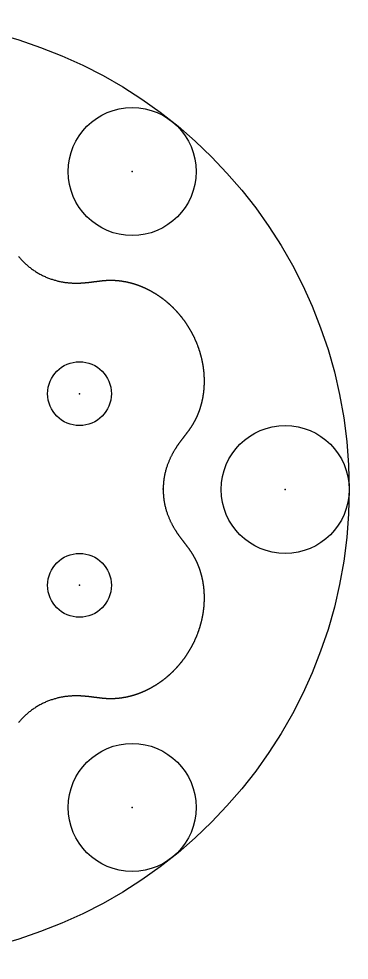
# Model space of a CAD drawing. Header units: metres. Extents: x -75 to 75, y -75 to 75.
# Drawn here: x 22.3 to 75, y -75 to 75 of the extents above; entities that cross this region are included whole.
import ezdxf

# ---------------------------------------------------------------- set-up
doc = ezdxf.new("R2010")
doc.units = ezdxf.units.M

msp = doc.modelspace()

# ---------------------------------------------------------------- linework, layer by layer
at = {"color": 1}
msp.add_lwpolyline([(22.26, 37.17), (22.34, 37.08), (22.42, 36.98), (22.5, 36.89), (22.59, 36.79), (22.67, 36.7), (22.76, 36.6), (22.85, 36.5), (22.95, 36.41), (23.04, 36.31), (23.14, 36.21), (23.24, 36.12), (23.34, 36.02), (23.45, 35.92), (23.55, 35.83), (23.66, 35.73), (23.77, 35.64), (23.89, 35.54), (24, 35.45), (24.12, 35.35), (24.24, 35.26), (24.36, 35.17), (24.49, 35.08), (24.61, 34.99), (24.74, 34.9), (24.87, 34.82), (25, 34.73), (25.13, 34.65), (25.26, 34.57), (25.4, 34.49), (25.53, 34.41), (25.67, 34.33), (25.81, 34.26), (25.95, 34.19), (26.08, 34.12), (26.22, 34.05), (26.36, 33.98), (26.5, 33.92), (26.64, 33.86), (26.78, 33.8), (26.92, 33.74), (27.06, 33.69), (27.2, 33.63), (27.34, 33.58), (27.48, 33.54), (27.62, 33.49), (27.75, 33.45), (27.89, 33.4), (28.02, 33.36), (28.16, 33.33), (28.29, 33.29), (28.42, 33.26), (28.55, 33.22), (28.68, 33.19), (28.81, 33.17), (28.93, 33.14), (29.06, 33.11), (29.18, 33.09), (29.3, 33.07), (29.42, 33.05), (29.54, 33.03), (29.65, 33.01), (29.77, 33), (29.88, 32.98), (29.99, 32.97), (30.1, 32.96), (30.21, 32.95), (30.31, 32.94), (30.42, 32.93), (30.52, 32.92), (30.62, 32.91), (30.72, 32.91), (30.81, 32.9), (30.91, 32.9), (31, 32.9), (31.09, 32.89), (31.18, 32.89), (31.27, 32.89), (31.36, 32.89), (31.44, 32.89), (31.53, 32.89), (31.61, 32.89), (31.69, 32.89), (31.77, 32.89), (31.84, 32.89), (31.92, 32.89), (31.99, 32.9), (32.07, 32.9), (32.14, 32.9), (32.21, 32.9), (32.28, 32.91), (32.35, 32.91), (32.41, 32.92), (32.48, 32.92), (32.54, 32.92), (32.6, 32.93), (32.67, 32.93), (32.73, 32.94), (32.79, 32.94), (32.85, 32.95), (32.9, 32.95), (32.96, 32.96), (33.02, 32.96), (33.07, 32.97), (33.12, 32.97), (33.18, 32.98), (33.23, 32.98), (33.28, 32.99), (33.33, 32.99), (33.38, 33), (33.43, 33), (33.48, 33.01), (33.52, 33.02), (33.57, 33.02), (33.62, 33.03), (33.66, 33.03), (33.71, 33.04), (33.75, 33.04), (33.79, 33.05), (33.84, 33.05), (33.88, 33.06), (33.92, 33.06), (33.96, 33.07), (34, 33.07), (34.04, 33.08), (34.08, 33.08), (34.12, 33.09), (34.16, 33.09), (34.2, 33.1), (34.24, 33.1), (34.27, 33.11), (34.31, 33.11), (34.35, 33.12), (34.38, 33.12), (34.42, 33.13), (34.45, 33.13), (34.49, 33.14), (34.52, 33.14), (34.56, 33.15), (34.59, 33.15), (34.63, 33.16), (34.66, 33.16), (34.69, 33.16), (34.73, 33.17), (34.76, 33.17), (34.79, 33.18), (34.83, 33.18), (34.86, 33.19), (34.89, 33.19), (34.92, 33.19), (34.95, 33.2), (34.99, 33.2), (35.02, 33.21), (35.05, 33.21), (35.08, 33.21), (35.11, 33.22), (35.14, 33.22), (35.17, 33.22), (35.2, 33.23), (35.23, 33.23), (35.26, 33.23), (35.29, 33.24), (35.32, 33.24), (35.35, 33.25), (35.38, 33.25), (35.41, 33.25), (35.44, 33.25), (35.47, 33.26), (35.5, 33.26), (35.53, 33.26), (35.56, 33.27), (35.59, 33.27), (35.62, 33.27), (35.65, 33.28), (35.68, 33.28), (35.71, 33.28), (35.74, 33.28), (35.76, 33.29), (35.79, 33.29), (35.82, 33.29), (35.85, 33.29), (35.88, 33.3), (35.91, 33.3), (35.94, 33.3), (35.97, 33.3), (36, 33.31), (36.03, 33.31), (36.06, 33.31), (36.09, 33.31), (36.11, 33.31), (36.14, 33.32), (36.17, 33.32), (36.2, 33.32), (36.23, 33.32), (36.26, 33.32), (36.29, 33.33), (36.32, 33.33), (36.35, 33.33), (36.38, 33.33), (36.41, 33.33), (36.44, 33.33), (36.47, 33.33), (36.5, 33.34), (36.53, 33.34), (36.56, 33.34), (36.59, 33.34), (36.62, 33.34), (36.65, 33.34), (36.68, 33.34), (36.71, 33.34), (36.74, 33.34), (36.77, 33.34), (36.8, 33.34), (36.83, 33.34), (36.87, 33.34), (36.9, 33.34), (36.93, 33.34), (36.96, 33.34), (36.99, 33.34), (37.02, 33.34), (37.05, 33.34), (37.08, 33.34), (37.12, 33.34), (37.15, 33.34), (37.18, 33.34), (37.21, 33.34), (37.24, 33.34), (37.28, 33.34), (37.31, 33.34), (37.34, 33.34), (37.37, 33.34), (37.41, 33.34), (37.44, 33.34), (37.47, 33.34), (37.5, 33.33), (37.54, 33.33), (37.57, 33.33), (37.6, 33.33), (37.64, 33.33), (37.67, 33.33), (37.71, 33.32), (37.74, 33.32), (37.77, 33.32), (37.81, 33.32), (37.84, 33.32), (37.88, 33.31), (37.91, 33.31), (37.94, 33.31), (37.98, 33.31), (38.01, 33.3), (38.05, 33.3), (38.08, 33.3), (38.12, 33.29), (38.15, 33.29), (38.19, 33.29), (38.23, 33.28), (38.26, 33.28), (38.3, 33.28), (38.33, 33.27), (38.37, 33.27), (38.41, 33.26), (38.44, 33.26), (38.48, 33.25), (38.51, 33.25), (38.55, 33.25), (38.59, 33.24), (38.63, 33.24), (38.66, 33.23), (38.7, 33.23), (38.74, 33.22), (38.77, 33.21), (38.81, 33.21), (38.85, 33.2), (38.89, 33.2), (38.93, 33.19), (38.96, 33.19), (39, 33.18), (39.04, 33.17), (39.08, 33.17), (39.12, 33.16), (39.16, 33.15), (39.19, 33.15), (39.23, 33.14), (39.27, 33.13), (39.31, 33.12), (39.35, 33.12), (39.39, 33.11), (39.43, 33.1), (39.47, 33.09), (39.51, 33.08), (39.55, 33.08), (39.59, 33.07), (39.63, 33.06), (39.67, 33.05), (39.71, 33.04), (39.75, 33.03), (39.79, 33.02), (39.83, 33.01), (39.87, 33), (39.91, 32.99), (39.95, 32.98), (39.99, 32.97), (40.04, 32.96), (40.08, 32.95), (40.12, 32.94), (40.16, 32.93), (40.2, 32.92), (40.24, 32.91), (40.29, 32.9), (40.33, 32.89), (40.37, 32.87), (40.41, 32.86), (40.45, 32.85), (40.5, 32.84), (40.54, 32.83), (40.58, 32.81), (40.62, 32.8), (40.67, 32.79), (40.71, 32.77), (40.75, 32.76), (40.8, 32.75), (40.84, 32.73), (40.88, 32.72), (40.92, 32.71), (40.97, 32.69), (41.01, 32.68), (41.06, 32.66), (41.1, 32.65), (41.14, 32.63), (41.19, 32.62), (41.23, 32.6), (41.27, 32.59), (41.32, 32.57), (41.36, 32.55), (41.41, 32.54), (41.45, 32.52), (41.49, 32.51), (41.54, 32.49), (41.58, 32.47), (41.63, 32.46), (41.67, 32.44), (41.72, 32.42), (41.76, 32.4), (41.81, 32.38), (41.85, 32.37), (41.9, 32.35), (41.94, 32.33), (41.99, 32.31), (42.03, 32.29), (42.08, 32.27), (42.12, 32.25), (42.17, 32.23), (42.21, 32.21), (42.26, 32.19), (42.3, 32.17), (42.35, 32.15), (42.39, 32.13), (42.44, 32.11), (42.48, 32.09), (42.53, 32.07), (42.58, 32.05), (42.62, 32.03), (42.67, 32), (42.71, 31.98), (42.76, 31.96), (42.8, 31.94), (42.85, 31.91), (42.9, 31.89), (42.94, 31.87), (42.99, 31.84), (43.03, 31.82), (43.08, 31.8), (43.13, 31.77), (43.17, 31.75), (43.22, 31.72), (43.26, 31.7), (43.31, 31.68), (43.36, 31.65), (43.4, 31.62), (43.45, 31.6), (43.49, 31.57), (43.54, 31.55), (43.59, 31.52), (43.63, 31.49), (43.68, 31.47), (43.73, 31.44), (43.77, 31.41), (43.82, 31.39), (43.86, 31.36), (43.91, 31.33), (43.96, 31.3), (44, 31.28), (44.05, 31.25), (44.09, 31.22), (44.14, 31.19), (44.19, 31.16), (44.23, 31.13), (44.28, 31.1), (44.33, 31.07), (44.37, 31.04), (44.42, 31.01), (44.46, 30.98), (44.51, 30.95), (44.56, 30.92), (44.6, 30.89), (44.65, 30.86), (44.69, 30.83), (44.74, 30.8), (44.78, 30.76), (44.83, 30.73), (44.88, 30.7), (44.92, 30.67), (44.97, 30.63), (45.01, 30.6), (45.06, 30.57), (45.1, 30.53), (45.15, 30.5), (45.19, 30.47), (45.24, 30.43), (45.29, 30.4), (45.33, 30.36), (45.38, 30.33), (45.42, 30.29), (45.47, 30.26), (45.51, 30.22), (45.56, 30.19), (45.6, 30.15), (45.65, 30.12), (45.69, 30.08), (45.74, 30.04), (45.78, 30.01), (45.82, 29.97), (45.87, 29.93), (45.91, 29.9), (45.96, 29.86), (46, 29.82), (46.05, 29.78), (46.09, 29.75), (46.13, 29.71), (46.18, 29.67), (46.22, 29.63), (46.27, 29.59), (46.31, 29.55), (46.35, 29.51), (46.4, 29.47), (46.44, 29.43), (46.48, 29.39), (46.53, 29.35), (46.57, 29.31), (46.61, 29.27), (46.66, 29.23), (46.7, 29.19), (46.74, 29.15), (46.79, 29.11), (46.83, 29.07), (46.87, 29.03), (46.91, 28.98), (46.95, 28.94), (47, 28.9), (47.04, 28.86), (47.08, 28.81), (47.12, 28.77), (47.16, 28.73), (47.21, 28.69), (47.25, 28.64), (47.29, 28.6), (47.33, 28.55), (47.37, 28.51), (47.41, 28.47), (47.45, 28.42), (47.49, 28.38), (47.53, 28.33), (47.57, 28.29), (47.61, 28.24), (47.65, 28.2), (47.69, 28.15), (47.73, 28.11), (47.77, 28.06), (47.81, 28.01), (47.85, 27.97), (47.89, 27.92), (47.93, 27.88), (47.97, 27.83), (48.01, 27.78), (48.05, 27.74), (48.09, 27.69), (48.13, 27.64), (48.16, 27.59), (48.2, 27.55), (48.24, 27.5), (48.28, 27.45), (48.32, 27.4), (48.35, 27.35), (48.39, 27.3), (48.43, 27.26), (48.47, 27.21), (48.5, 27.16), (48.54, 27.11), (48.58, 27.06), (48.61, 27.01), (48.65, 26.96), (48.68, 26.91), (48.72, 26.86), (48.76, 26.81), (48.79, 26.76), (48.83, 26.71), (48.86, 26.66), (48.9, 26.61), (48.93, 26.56), (48.97, 26.51), (49, 26.46), (49.04, 26.41), (49.07, 26.35), (49.11, 26.3), (49.14, 26.25), (49.17, 26.2), (49.21, 26.15), (49.24, 26.1), (49.27, 26.04), (49.31, 25.99), (49.34, 25.94), (49.37, 25.89), (49.4, 25.83), (49.44, 25.78), (49.47, 25.73), (49.5, 25.68), (49.53, 25.62), (49.56, 25.57), (49.59, 25.52), (49.62, 25.46), (49.66, 25.41), (49.69, 25.35), (49.72, 25.3), (49.75, 25.25), (49.78, 25.19), (49.81, 25.14), (49.84, 25.08), (49.87, 25.03), (49.9, 24.98), (49.92, 24.92), (49.95, 24.87), (49.98, 24.81), (50.01, 24.76), (50.04, 24.7), (50.07, 24.65), (50.09, 24.59), (50.12, 24.54), (50.15, 24.48), (50.18, 24.43), (50.2, 24.37), (50.23, 24.32), (50.26, 24.26), (50.28, 24.2), (50.31, 24.15), (50.34, 24.09), (50.36, 24.04), (50.39, 23.98), (50.41, 23.92), (50.44, 23.87), (50.46, 23.81), (50.49, 23.76), (50.51, 23.7), (50.54, 23.64), (50.56, 23.59), (50.58, 23.53), (50.61, 23.47), (50.63, 23.42), (50.65, 23.36), (50.68, 23.3), (50.7, 23.25), (50.72, 23.19), (50.74, 23.13), (50.77, 23.08), (50.79, 23.02), (50.81, 22.96), (50.83, 22.91), (50.85, 22.85), (50.87, 22.79), (50.89, 22.73), (50.92, 22.68), (50.94, 22.62), (50.96, 22.56), (50.98, 22.5), (51, 22.45), (51.01, 22.39), (51.03, 22.33), (51.05, 22.28), (51.07, 22.22), (51.09, 22.16), (51.11, 22.1), (51.13, 22.05), (51.14, 21.99), (51.16, 21.93), (51.18, 21.87), (51.2, 21.81), (51.21, 21.76), (51.23, 21.7), (51.25, 21.64), (51.26, 21.58), (51.28, 21.53), (51.3, 21.47), (51.31, 21.41), (51.33, 21.35), (51.34, 21.3), (51.36, 21.24), (51.37, 21.18), (51.39, 21.12), (51.4, 21.07), (51.41, 21.01), (51.43, 20.95), (51.44, 20.89), (51.46, 20.84), (51.47, 20.78), (51.48, 20.72), (51.49, 20.66), (51.51, 20.61), (51.52, 20.55), (51.53, 20.49), (51.54, 20.43), (51.56, 20.38), (51.57, 20.32), (51.58, 20.26), (51.59, 20.2), (51.6, 20.15), (51.61, 20.09), (51.62, 20.03), (51.63, 19.98), (51.64, 19.92), (51.65, 19.86), (51.66, 19.8), (51.67, 19.75), (51.68, 19.69), (51.69, 19.63), (51.7, 19.58), (51.7, 19.52), (51.71, 19.46), (51.72, 19.41), (51.73, 19.35), (51.74, 19.29), (51.74, 19.24), (51.75, 19.18), (51.76, 19.12), (51.76, 19.07), (51.77, 19.01), (51.78, 18.96), (51.78, 18.9), (51.79, 18.84), (51.79, 18.79), (51.8, 18.73), (51.8, 18.68), (51.81, 18.62), (51.81, 18.56), (51.82, 18.51), (51.82, 18.45), (51.83, 18.4), (51.83, 18.34), (51.83, 18.29), (51.84, 18.23), (51.84, 18.18), (51.84, 18.12), (51.85, 18.07), (51.85, 18.01), (51.85, 17.96), (51.86, 17.9), (51.86, 17.85), (51.86, 17.79), (51.86, 17.74), (51.86, 17.69), (51.86, 17.63), (51.87, 17.58), (51.87, 17.52), (51.87, 17.47), (51.87, 17.42), (51.87, 17.36), (51.87, 17.31), (51.87, 17.26), (51.87, 17.2), (51.87, 17.15), (51.87, 17.1), (51.87, 17.04), (51.87, 16.99), (51.87, 16.94), (51.86, 16.89), (51.86, 16.83), (51.86, 16.78), (51.86, 16.73), (51.86, 16.68), (51.86, 16.63), (51.85, 16.57), (51.85, 16.52), (51.85, 16.47), (51.85, 16.42), (51.84, 16.37), (51.84, 16.32), (51.84, 16.27), (51.83, 16.21), (51.83, 16.16), (51.83, 16.11), (51.82, 16.06), (51.82, 16.01), (51.81, 15.96), (51.81, 15.91), (51.8, 15.86), (51.8, 15.81), (51.79, 15.76), (51.79, 15.71), (51.78, 15.66), (51.78, 15.62), (51.77, 15.57), (51.77, 15.52), (51.76, 15.47), (51.76, 15.42), (51.75, 15.37), (51.74, 15.32), (51.74, 15.28), (51.73, 15.23), (51.72, 15.18), (51.72, 15.13), (51.71, 15.08), (51.7, 15.04), (51.69, 14.99), (51.69, 14.94), (51.68, 14.9), (51.67, 14.85), (51.66, 14.8), (51.66, 14.76), (51.65, 14.71), (51.64, 14.66), (51.63, 14.62), (51.62, 14.57), (51.61, 14.53), (51.6, 14.48), (51.6, 14.44), (51.59, 14.39), (51.58, 14.35), (51.57, 14.3), (51.56, 14.26), (51.55, 14.21), (51.54, 14.17), (51.53, 14.12), (51.52, 14.08), (51.51, 14.04), (51.5, 13.99), (51.49, 13.95), (51.48, 13.91), (51.47, 13.86), (51.46, 13.82), (51.45, 13.78), (51.44, 13.73), (51.43, 13.69), (51.42, 13.65), (51.4, 13.61), (51.39, 13.57), (51.38, 13.52), (51.37, 13.48), (51.36, 13.44), (51.35, 13.4), (51.34, 13.36), (51.32, 13.32), (51.31, 13.28), (51.3, 13.24), (51.29, 13.2), (51.28, 13.16), (51.26, 13.12), (51.25, 13.08), (51.24, 13.04), (51.23, 13), (51.22, 12.96), (51.2, 12.92), (51.19, 12.88), (51.18, 12.84), (51.16, 12.81), (51.15, 12.77), (51.14, 12.73), (51.13, 12.69), (51.11, 12.65), (51.1, 12.62), (51.09, 12.58), (51.07, 12.54), (51.06, 12.5), (51.05, 12.47), (51.03, 12.43), (51.02, 12.39), (51.01, 12.36), (50.99, 12.32), (50.98, 12.29), (50.96, 12.25), (50.95, 12.22), (50.94, 12.18), (50.92, 12.14), (50.91, 12.11), (50.89, 12.07), (50.88, 12.04), (50.87, 12.01), (50.85, 11.97), (50.84, 11.94), (50.82, 11.9), (50.81, 11.87), (50.79, 11.84), (50.78, 11.8), (50.77, 11.77), (50.75, 11.74), (50.74, 11.7), (50.72, 11.67), (50.71, 11.64), (50.69, 11.6), (50.68, 11.57), (50.66, 11.54), (50.65, 11.51), (50.63, 11.48), (50.62, 11.44), (50.6, 11.41), (50.59, 11.38), (50.57, 11.35), (50.56, 11.32), (50.54, 11.29), (50.53, 11.26), (50.51, 11.23), (50.5, 11.2), (50.48, 11.17), (50.47, 11.14), (50.45, 11.11), (50.44, 11.08), (50.42, 11.05), (50.41, 11.02), (50.39, 10.99), (50.37, 10.96), (50.36, 10.93), (50.34, 10.9), (50.33, 10.87), (50.31, 10.84), (50.3, 10.82), (50.28, 10.79), (50.27, 10.76), (50.25, 10.73), (50.24, 10.7), (50.22, 10.68), (50.2, 10.65), (50.19, 10.62), (50.17, 10.59), (50.16, 10.57), (50.14, 10.54), (50.13, 10.51), (50.11, 10.48), (50.09, 10.46), (50.08, 10.43), (50.06, 10.4), (50.05, 10.38), (50.03, 10.35), (50.02, 10.33), (50, 10.3), (49.98, 10.27), (49.97, 10.25), (49.95, 10.22), (49.94, 10.2), (49.92, 10.17), (49.9, 10.14), (49.89, 10.12), (49.87, 10.09), (49.86, 10.07), (49.84, 10.04), (49.82, 10.02), (49.81, 9.99), (49.79, 9.97), (49.78, 9.94), (49.76, 9.92), (49.74, 9.89), (49.73, 9.87), (49.71, 9.85), (49.69, 9.82), (49.68, 9.8), (49.66, 9.77), (49.64, 9.75), (49.63, 9.72), (49.61, 9.7), (49.6, 9.68), (49.58, 9.65), (49.56, 9.63), (49.55, 9.6), (49.53, 9.58), (49.51, 9.56), (49.49, 9.53), (49.48, 9.51), (49.46, 9.48), (49.44, 9.46), (49.43, 9.44), (49.41, 9.41), (49.39, 9.39), (49.38, 9.36), (49.36, 9.34), (49.34, 9.32), (49.32, 9.29), (49.31, 9.27), (49.29, 9.24), (49.27, 9.22), (49.25, 9.2), (49.24, 9.17), (49.22, 9.15), (49.2, 9.12), (49.18, 9.1), (49.16, 9.07), (49.14, 9.05), (49.13, 9.02), (49.11, 9), (49.09, 8.97), (49.07, 8.95), (49.05, 8.93), (49.03, 8.9), (49.01, 8.87), (48.99, 8.85), (48.98, 8.82), (48.96, 8.8), (48.94, 8.77), (48.92, 8.75), (48.9, 8.72), (48.88, 8.69), (48.86, 8.67), (48.84, 8.64), (48.82, 8.61), (48.79, 8.59), (48.77, 8.56), (48.75, 8.53), (48.73, 8.5), (48.71, 8.48), (48.69, 8.45), (48.67, 8.42), (48.64, 8.39), (48.62, 8.36), (48.6, 8.33), (48.58, 8.3), (48.55, 8.27), (48.53, 8.24), (48.51, 8.21), (48.48, 8.18), (48.46, 8.15), (48.43, 8.12), (48.41, 8.08), (48.38, 8.05), (48.36, 8.02), (48.33, 7.98), (48.31, 7.95), (48.28, 7.92), (48.25, 7.88), (48.23, 7.84), (48.2, 7.81), (48.17, 7.77), (48.15, 7.73), (48.12, 7.7), (48.09, 7.66), (48.06, 7.62), (48.03, 7.58), (48, 7.54), (47.97, 7.5), (47.94, 7.45), (47.91, 7.41), (47.88, 7.37), (47.85, 7.32), (47.81, 7.28), (47.78, 7.23), (47.75, 7.19), (47.72, 7.14), (47.68, 7.09), (47.65, 7.04), (47.61, 6.99), (47.58, 6.94), (47.54, 6.88), (47.51, 6.83), (47.47, 6.77), (47.43, 6.72), (47.4, 6.66), (47.36, 6.6), (47.32, 6.54), (47.28, 6.48), (47.24, 6.42), (47.2, 6.35), (47.16, 6.29), (47.12, 6.22), (47.08, 6.15), (47.04, 6.08), (47, 6.01), (46.96, 5.94), (46.92, 5.86), (46.87, 5.79), (46.83, 5.71), (46.79, 5.63), (46.74, 5.55), (46.7, 5.47), (46.66, 5.38), (46.61, 5.29), (46.57, 5.2), (46.53, 5.11), (46.48, 5.02), (46.44, 4.92), (46.39, 4.83), (46.35, 4.73), (46.3, 4.63), (46.26, 4.52), (46.22, 4.42), (46.17, 4.31), (46.13, 4.2), (46.09, 4.09), (46.05, 3.97), (46, 3.86), (45.96, 3.74), (45.92, 3.62), (45.88, 3.49), (45.84, 3.37), (45.81, 3.24), (45.77, 3.11), (45.73, 2.98), (45.7, 2.84), (45.67, 2.71), (45.63, 2.57), (45.6, 2.43), (45.57, 2.29), (45.55, 2.15), (45.52, 2), (45.49, 1.86), (45.47, 1.71), (45.45, 1.56), (45.43, 1.41), (45.41, 1.26), (45.4, 1.11), (45.38, 0.95), (45.37, 0.8), (45.36, 0.64), (45.35, 0.49), (45.35, 0.33), (45.34, 0.18), (45.34, 0.02), (45.34, 0.14), (45.34, 0.14), (45.34, -0.02), (45.34, -0.18), (45.35, -0.33), (45.35, -0.49), (45.36, -0.64), (45.37, -0.8), (45.38, -0.95), (45.4, -1.11), (45.41, -1.26), (45.43, -1.41), (45.45, -1.56), (45.47, -1.71), (45.49, -1.86), (45.52, -2), (45.55, -2.15), (45.57, -2.29), (45.6, -2.43), (45.63, -2.57), (45.67, -2.71), (45.7, -2.84), (45.73, -2.98), (45.77, -3.11), (45.81, -3.24), (45.84, -3.37), (45.88, -3.49), (45.92, -3.62), (45.96, -3.74), (46, -3.86), (46.05, -3.97), (46.09, -4.09), (46.13, -4.2), (46.17, -4.31), (46.22, -4.42), (46.26, -4.52), (46.3, -4.63), (46.35, -4.73), (46.39, -4.83), (46.44, -4.92), (46.48, -5.02), (46.53, -5.11), (46.57, -5.2), (46.61, -5.29), (46.66, -5.38), (46.7, -5.47), (46.74, -5.55), (46.79, -5.63), (46.83, -5.71), (46.87, -5.79), (46.92, -5.86), (46.96, -5.94), (47, -6.01), (47.04, -6.08), (47.08, -6.15), (47.12, -6.22), (47.16, -6.29), (47.2, -6.35), (47.24, -6.42), (47.28, -6.48), (47.32, -6.54), (47.36, -6.6), (47.4, -6.66), (47.43, -6.72), (47.47, -6.77), (47.51, -6.83), (47.54, -6.88), (47.58, -6.94), (47.61, -6.99), (47.65, -7.04), (47.68, -7.09), (47.72, -7.14), (47.75, -7.19), (47.78, -7.23), (47.81, -7.28), (47.85, -7.32), (47.88, -7.37), (47.91, -7.41), (47.94, -7.45), (47.97, -7.5), (48, -7.54), (48.03, -7.58), (48.06, -7.62), (48.09, -7.66), (48.12, -7.7), (48.15, -7.73), (48.17, -7.77), (48.2, -7.81), (48.23, -7.84), (48.25, -7.88), (48.28, -7.92), (48.31, -7.95), (48.33, -7.98), (48.36, -8.02), (48.38, -8.05), (48.41, -8.08), (48.43, -8.12), (48.46, -8.15), (48.48, -8.18), (48.51, -8.21), (48.53, -8.24), (48.55, -8.27), (48.58, -8.3), (48.6, -8.33), (48.62, -8.36), (48.64, -8.39), (48.67, -8.42), (48.69, -8.45), (48.71, -8.48), (48.73, -8.5), (48.75, -8.53), (48.77, -8.56), (48.79, -8.59), (48.82, -8.61), (48.84, -8.64), (48.86, -8.67), (48.88, -8.69), (48.9, -8.72), (48.92, -8.75), (48.94, -8.77), (48.96, -8.8), (48.98, -8.82), (48.99, -8.85), (49.01, -8.87), (49.03, -8.9), (49.05, -8.93), (49.07, -8.95), (49.09, -8.97), (49.11, -9), (49.13, -9.02), (49.14, -9.05), (49.16, -9.07), (49.18, -9.1), (49.2, -9.12), (49.22, -9.15), (49.24, -9.17), (49.25, -9.2), (49.27, -9.22), (49.29, -9.24), (49.31, -9.27), (49.32, -9.29), (49.34, -9.32), (49.36, -9.34), (49.38, -9.36), (49.39, -9.39), (49.41, -9.41), (49.43, -9.44), (49.44, -9.46), (49.46, -9.48), (49.48, -9.51), (49.49, -9.53), (49.51, -9.56), (49.53, -9.58), (49.55, -9.6), (49.56, -9.63), (49.58, -9.65), (49.6, -9.68), (49.61, -9.7), (49.63, -9.72), (49.64, -9.75), (49.66, -9.77), (49.68, -9.8), (49.69, -9.82), (49.71, -9.85), (49.73, -9.87), (49.74, -9.89), (49.76, -9.92), (49.78, -9.94), (49.79, -9.97), (49.81, -9.99), (49.82, -10.02), (49.84, -10.04), (49.86, -10.07), (49.87, -10.09), (49.89, -10.12), (49.9, -10.14), (49.92, -10.17), (49.94, -10.2), (49.95, -10.22), (49.97, -10.25), (49.98, -10.27), (50, -10.3), (50.02, -10.33), (50.03, -10.35), (50.05, -10.38), (50.06, -10.4), (50.08, -10.43), (50.09, -10.46), (50.11, -10.48), (50.13, -10.51), (50.14, -10.54), (50.16, -10.57), (50.17, -10.59), (50.19, -10.62), (50.2, -10.65), (50.22, -10.68), (50.24, -10.7), (50.25, -10.73), (50.27, -10.76), (50.28, -10.79), (50.3, -10.82), (50.31, -10.84), (50.33, -10.87), (50.34, -10.9), (50.36, -10.93), (50.37, -10.96), (50.39, -10.99), (50.41, -11.02), (50.42, -11.05), (50.44, -11.08), (50.45, -11.11), (50.47, -11.14), (50.48, -11.17), (50.5, -11.2), (50.51, -11.23), (50.53, -11.26), (50.54, -11.29), (50.56, -11.32), (50.57, -11.35), (50.59, -11.38), (50.6, -11.41), (50.62, -11.44), (50.63, -11.48), (50.65, -11.51), (50.66, -11.54), (50.68, -11.57), (50.69, -11.6), (50.71, -11.64), (50.72, -11.67), (50.74, -11.7), (50.75, -11.74), (50.77, -11.77), (50.78, -11.8), (50.79, -11.84), (50.81, -11.87), (50.82, -11.9), (50.84, -11.94), (50.85, -11.97), (50.87, -12.01), (50.88, -12.04), (50.89, -12.07), (50.91, -12.11), (50.92, -12.14), (50.94, -12.18), (50.95, -12.22), (50.96, -12.25), (50.98, -12.29), (50.99, -12.32), (51.01, -12.36), (51.02, -12.39), (51.03, -12.43), (51.05, -12.47), (51.06, -12.5), (51.07, -12.54), (51.09, -12.58), (51.1, -12.62), (51.11, -12.65), (51.13, -12.69), (51.14, -12.73), (51.15, -12.77), (51.16, -12.81), (51.18, -12.84), (51.19, -12.88), (51.2, -12.92), (51.22, -12.96), (51.23, -13), (51.24, -13.04), (51.25, -13.08), (51.26, -13.12), (51.28, -13.16), (51.29, -13.2), (51.3, -13.24), (51.31, -13.28), (51.32, -13.32), (51.34, -13.36), (51.35, -13.4), (51.36, -13.44), (51.37, -13.48), (51.38, -13.52), (51.39, -13.57), (51.4, -13.61), (51.42, -13.65), (51.43, -13.69), (51.44, -13.73), (51.45, -13.78), (51.46, -13.82), (51.47, -13.86), (51.48, -13.91), (51.49, -13.95), (51.5, -13.99), (51.51, -14.04), (51.52, -14.08), (51.53, -14.12), (51.54, -14.17), (51.55, -14.21), (51.56, -14.26), (51.57, -14.3), (51.58, -14.35), (51.59, -14.39), (51.6, -14.44), (51.6, -14.48), (51.61, -14.53), (51.62, -14.57), (51.63, -14.62), (51.64, -14.66), (51.65, -14.71), (51.66, -14.76), (51.66, -14.8), (51.67, -14.85), (51.68, -14.9), (51.69, -14.94), (51.69, -14.99), (51.7, -15.04), (51.71, -15.08), (51.72, -15.13), (51.72, -15.18), (51.73, -15.23), (51.74, -15.28), (51.74, -15.32), (51.75, -15.37), (51.76, -15.42), (51.76, -15.47), (51.77, -15.52), (51.77, -15.57), (51.78, -15.62), (51.78, -15.66), (51.79, -15.71), (51.79, -15.76), (51.8, -15.81), (51.8, -15.86), (51.81, -15.91), (51.81, -15.96), (51.82, -16.01), (51.82, -16.06), (51.83, -16.11), (51.83, -16.16), (51.83, -16.21), (51.84, -16.27), (51.84, -16.32), (51.84, -16.37), (51.85, -16.42), (51.85, -16.47), (51.85, -16.52), (51.85, -16.57), (51.86, -16.63), (51.86, -16.68), (51.86, -16.73), (51.86, -16.78), (51.86, -16.83), (51.86, -16.89), (51.87, -16.94), (51.87, -16.99), (51.87, -17.04), (51.87, -17.1), (51.87, -17.15), (51.87, -17.2), (51.87, -17.26), (51.87, -17.31), (51.87, -17.36), (51.87, -17.42), (51.87, -17.47), (51.87, -17.52), (51.87, -17.58), (51.86, -17.63), (51.86, -17.69), (51.86, -17.74), (51.86, -17.79), (51.86, -17.85), (51.86, -17.9), (51.85, -17.96), (51.85, -18.01), (51.85, -18.07), (51.84, -18.12), (51.84, -18.18), (51.84, -18.23), (51.83, -18.29), (51.83, -18.34), (51.83, -18.4), (51.82, -18.45), (51.82, -18.51), (51.81, -18.56), (51.81, -18.62), (51.8, -18.68), (51.8, -18.73), (51.79, -18.79), (51.79, -18.84), (51.78, -18.9), (51.78, -18.96), (51.77, -19.01), (51.76, -19.07), (51.76, -19.12), (51.75, -19.18), (51.74, -19.24), (51.74, -19.29), (51.73, -19.35), (51.72, -19.41), (51.71, -19.46), (51.7, -19.52), (51.7, -19.58), (51.69, -19.63), (51.68, -19.69), (51.67, -19.75), (51.66, -19.8), (51.65, -19.86), (51.64, -19.92), (51.63, -19.98), (51.62, -20.03), (51.61, -20.09), (51.6, -20.15), (51.59, -20.2), (51.58, -20.26), (51.57, -20.32), (51.56, -20.38), (51.54, -20.43), (51.53, -20.49), (51.52, -20.55), (51.51, -20.61), (51.49, -20.66), (51.48, -20.72), (51.47, -20.78), (51.46, -20.84), (51.44, -20.89), (51.43, -20.95), (51.41, -21.01), (51.4, -21.07), (51.39, -21.12), (51.37, -21.18), (51.36, -21.24), (51.34, -21.3), (51.33, -21.35), (51.31, -21.41), (51.3, -21.47), (51.28, -21.53), (51.26, -21.58), (51.25, -21.64), (51.23, -21.7), (51.21, -21.76), (51.2, -21.81), (51.18, -21.87), (51.16, -21.93), (51.14, -21.99), (51.13, -22.05), (51.11, -22.1), (51.09, -22.16), (51.07, -22.22), (51.05, -22.28), (51.03, -22.33), (51.01, -22.39), (51, -22.45), (50.98, -22.5), (50.96, -22.56), (50.94, -22.62), (50.92, -22.68), (50.89, -22.73), (50.87, -22.79), (50.85, -22.85), (50.83, -22.91), (50.81, -22.96), (50.79, -23.02), (50.77, -23.08), (50.74, -23.13), (50.72, -23.19), (50.7, -23.25), (50.68, -23.3), (50.65, -23.36), (50.63, -23.42), (50.61, -23.47), (50.58, -23.53), (50.56, -23.59), (50.54, -23.64), (50.51, -23.7), (50.49, -23.76), (50.46, -23.81), (50.44, -23.87), (50.41, -23.92), (50.39, -23.98), (50.36, -24.04), (50.34, -24.09), (50.31, -24.15), (50.28, -24.2), (50.26, -24.26), (50.23, -24.32), (50.2, -24.37), (50.18, -24.43), (50.15, -24.48), (50.12, -24.54), (50.09, -24.59), (50.07, -24.65), (50.04, -24.7), (50.01, -24.76), (49.98, -24.81), (49.95, -24.87), (49.92, -24.92), (49.9, -24.98), (49.87, -25.03), (49.84, -25.08), (49.81, -25.14), (49.78, -25.19), (49.75, -25.25), (49.72, -25.3), (49.69, -25.35), (49.66, -25.41), (49.62, -25.46), (49.59, -25.52), (49.56, -25.57), (49.53, -25.62), (49.5, -25.68), (49.47, -25.73), (49.44, -25.78), (49.4, -25.83), (49.37, -25.89), (49.34, -25.94), (49.31, -25.99), (49.27, -26.04), (49.24, -26.1), (49.21, -26.15), (49.17, -26.2), (49.14, -26.25), (49.11, -26.3), (49.07, -26.35), (49.04, -26.41), (49, -26.46), (48.97, -26.51), (48.93, -26.56), (48.9, -26.61), (48.86, -26.66), (48.83, -26.71), (48.79, -26.76), (48.76, -26.81), (48.72, -26.86), (48.68, -26.91), (48.65, -26.96), (48.61, -27.01), (48.58, -27.06), (48.54, -27.11), (48.5, -27.16), (48.47, -27.21), (48.43, -27.26), (48.39, -27.3), (48.35, -27.35), (48.32, -27.4), (48.28, -27.45), (48.24, -27.5), (48.2, -27.55), (48.16, -27.59), (48.13, -27.64), (48.09, -27.69), (48.05, -27.74), (48.01, -27.78), (47.97, -27.83), (47.93, -27.88), (47.89, -27.92), (47.85, -27.97), (47.81, -28.01), (47.77, -28.06), (47.73, -28.11), (47.69, -28.15), (47.65, -28.2), (47.61, -28.24), (47.57, -28.29), (47.53, -28.33), (47.49, -28.38), (47.45, -28.42), (47.41, -28.47), (47.37, -28.51), (47.33, -28.55), (47.29, -28.6), (47.25, -28.64), (47.21, -28.69), (47.16, -28.73), (47.12, -28.77), (47.08, -28.81), (47.04, -28.86), (47, -28.9), (46.95, -28.94), (46.91, -28.98), (46.87, -29.03), (46.83, -29.07), (46.79, -29.11), (46.74, -29.15), (46.7, -29.19), (46.66, -29.23), (46.61, -29.27), (46.57, -29.31), (46.53, -29.35), (46.48, -29.39), (46.44, -29.43), (46.4, -29.47), (46.35, -29.51), (46.31, -29.55), (46.27, -29.59), (46.22, -29.63), (46.18, -29.67), (46.13, -29.71), (46.09, -29.75), (46.05, -29.78), (46, -29.82), (45.96, -29.86), (45.91, -29.9), (45.87, -29.93), (45.82, -29.97), (45.78, -30.01), (45.74, -30.04), (45.69, -30.08), (45.65, -30.12), (45.6, -30.15), (45.56, -30.19), (45.51, -30.22), (45.47, -30.26), (45.42, -30.29), (45.38, -30.33), (45.33, -30.36), (45.29, -30.4), (45.24, -30.43), (45.19, -30.47), (45.15, -30.5), (45.1, -30.53), (45.06, -30.57), (45.01, -30.6), (44.97, -30.63), (44.92, -30.67), (44.88, -30.7), (44.83, -30.73), (44.78, -30.76), (44.74, -30.8), (44.69, -30.83), (44.65, -30.86), (44.6, -30.89), (44.56, -30.92), (44.51, -30.95), (44.46, -30.98), (44.42, -31.01), (44.37, -31.04), (44.33, -31.07), (44.28, -31.1), (44.23, -31.13), (44.19, -31.16), (44.14, -31.19), (44.09, -31.22), (44.05, -31.25), (44, -31.28), (43.96, -31.3), (43.91, -31.33), (43.86, -31.36), (43.82, -31.39), (43.77, -31.41), (43.73, -31.44), (43.68, -31.47), (43.63, -31.49), (43.59, -31.52), (43.54, -31.55), (43.49, -31.57), (43.45, -31.6), (43.4, -31.62), (43.36, -31.65), (43.31, -31.68), (43.26, -31.7), (43.22, -31.72), (43.17, -31.75), (43.13, -31.77), (43.08, -31.8), (43.03, -31.82), (42.99, -31.84), (42.94, -31.87), (42.9, -31.89), (42.85, -31.91), (42.8, -31.94), (42.76, -31.96), (42.71, -31.98), (42.67, -32), (42.62, -32.03), (42.58, -32.05), (42.53, -32.07), (42.48, -32.09), (42.44, -32.11), (42.39, -32.13), (42.35, -32.15), (42.3, -32.17), (42.26, -32.19), (42.21, -32.21), (42.17, -32.23), (42.12, -32.25), (42.08, -32.27), (42.03, -32.29), (41.99, -32.31), (41.94, -32.33), (41.9, -32.35), (41.85, -32.37), (41.81, -32.38), (41.76, -32.4), (41.72, -32.42), (41.67, -32.44), (41.63, -32.46), (41.58, -32.47), (41.54, -32.49), (41.49, -32.51), (41.45, -32.52), (41.41, -32.54), (41.36, -32.55), (41.32, -32.57), (41.27, -32.59), (41.23, -32.6), (41.19, -32.62), (41.14, -32.63), (41.1, -32.65), (41.06, -32.66), (41.01, -32.68), (40.97, -32.69), (40.92, -32.71), (40.88, -32.72), (40.84, -32.73), (40.8, -32.75), (40.75, -32.76), (40.71, -32.77), (40.67, -32.79), (40.62, -32.8), (40.58, -32.81), (40.54, -32.83), (40.5, -32.84), (40.45, -32.85), (40.41, -32.86), (40.37, -32.87), (40.33, -32.89), (40.29, -32.9), (40.24, -32.91), (40.2, -32.92), (40.16, -32.93), (40.12, -32.94), (40.08, -32.95), (40.04, -32.96), (39.99, -32.97), (39.95, -32.98), (39.91, -32.99), (39.87, -33), (39.83, -33.01), (39.79, -33.02), (39.75, -33.03), (39.71, -33.04), (39.67, -33.05), (39.63, -33.06), (39.59, -33.07), (39.55, -33.08), (39.51, -33.08), (39.47, -33.09), (39.43, -33.1), (39.39, -33.11), (39.35, -33.12), (39.31, -33.12), (39.27, -33.13), (39.23, -33.14), (39.19, -33.15), (39.16, -33.15), (39.12, -33.16), (39.08, -33.17), (39.04, -33.17), (39, -33.18), (38.96, -33.19), (38.93, -33.19), (38.89, -33.2), (38.85, -33.2), (38.81, -33.21), (38.77, -33.21), (38.74, -33.22), (38.7, -33.23), (38.66, -33.23), (38.63, -33.24), (38.59, -33.24), (38.55, -33.25), (38.51, -33.25), (38.48, -33.25), (38.44, -33.26), (38.41, -33.26), (38.37, -33.27), (38.33, -33.27), (38.3, -33.28), (38.26, -33.28), (38.23, -33.28), (38.19, -33.29), (38.15, -33.29), (38.12, -33.29), (38.08, -33.3), (38.05, -33.3), (38.01, -33.3), (37.98, -33.31), (37.94, -33.31), (37.91, -33.31), (37.88, -33.31), (37.84, -33.32), (37.81, -33.32), (37.77, -33.32), (37.74, -33.32), (37.71, -33.32), (37.67, -33.33), (37.64, -33.33), (37.6, -33.33), (37.57, -33.33), (37.54, -33.33), (37.5, -33.33), (37.47, -33.34), (37.44, -33.34), (37.41, -33.34), (37.37, -33.34), (37.34, -33.34), (37.31, -33.34), (37.28, -33.34), (37.24, -33.34), (37.21, -33.34), (37.18, -33.34), (37.15, -33.34), (37.12, -33.34), (37.08, -33.34), (37.05, -33.34), (37.02, -33.34), (36.99, -33.34), (36.96, -33.34), (36.93, -33.34), (36.9, -33.34), (36.87, -33.34), (36.83, -33.34), (36.8, -33.34), (36.77, -33.34), (36.74, -33.34), (36.71, -33.34), (36.68, -33.34), (36.65, -33.34), (36.62, -33.34), (36.59, -33.34), (36.56, -33.34), (36.53, -33.34), (36.5, -33.34), (36.47, -33.33), (36.44, -33.33), (36.41, -33.33), (36.38, -33.33), (36.35, -33.33), (36.32, -33.33), (36.29, -33.33), (36.26, -33.32), (36.23, -33.32), (36.2, -33.32), (36.17, -33.32), (36.14, -33.32), (36.11, -33.31), (36.09, -33.31), (36.06, -33.31), (36.03, -33.31), (36, -33.31), (35.97, -33.3), (35.94, -33.3), (35.91, -33.3), (35.88, -33.3), (35.85, -33.29), (35.82, -33.29), (35.79, -33.29), (35.76, -33.29), (35.74, -33.28), (35.71, -33.28), (35.68, -33.28), (35.65, -33.28), (35.62, -33.27), (35.59, -33.27), (35.56, -33.27), (35.53, -33.26), (35.5, -33.26), (35.47, -33.26), (35.44, -33.25), (35.41, -33.25), (35.38, -33.25), (35.35, -33.25), (35.32, -33.24), (35.29, -33.24), (35.26, -33.23), (35.23, -33.23), (35.2, -33.23), (35.17, -33.22), (35.14, -33.22), (35.11, -33.22), (35.08, -33.21), (35.05, -33.21), (35.02, -33.21), (34.99, -33.2), (34.95, -33.2), (34.92, -33.19), (34.89, -33.19), (34.86, -33.19), (34.83, -33.18), (34.79, -33.18), (34.76, -33.17), (34.73, -33.17), (34.69, -33.16), (34.66, -33.16), (34.63, -33.16), (34.59, -33.15), (34.56, -33.15), (34.52, -33.14), (34.49, -33.14), (34.45, -33.13), (34.42, -33.13), (34.38, -33.12), (34.35, -33.12), (34.31, -33.11), (34.27, -33.11), (34.24, -33.1), (34.2, -33.1), (34.16, -33.09), (34.12, -33.09), (34.08, -33.08), (34.04, -33.08), (34, -33.07), (33.96, -33.07), (33.92, -33.06), (33.88, -33.06), (33.84, -33.05), (33.79, -33.05), (33.75, -33.04), (33.71, -33.04), (33.66, -33.03), (33.62, -33.03), (33.57, -33.02), (33.52, -33.02), (33.48, -33.01), (33.43, -33), (33.38, -33), (33.33, -32.99), (33.28, -32.99), (33.23, -32.98), (33.18, -32.98), (33.12, -32.97), (33.07, -32.97), (33.02, -32.96), (32.96, -32.96), (32.9, -32.95), (32.85, -32.95), (32.79, -32.94), (32.73, -32.94), (32.67, -32.93), (32.6, -32.93), (32.54, -32.92), (32.48, -32.92), (32.41, -32.92), (32.35, -32.91), (32.28, -32.91), (32.21, -32.9), (32.14, -32.9), (32.07, -32.9), (31.99, -32.9), (31.92, -32.89), (31.84, -32.89), (31.77, -32.89), (31.69, -32.89), (31.61, -32.89), (31.53, -32.89), (31.44, -32.89), (31.36, -32.89), (31.27, -32.89), (31.18, -32.89), (31.09, -32.89), (31, -32.9), (30.91, -32.9), (30.81, -32.9), (30.72, -32.91), (30.62, -32.91), (30.52, -32.92), (30.42, -32.93), (30.31, -32.94), (30.21, -32.95), (30.1, -32.96), (29.99, -32.97), (29.88, -32.98), (29.77, -33), (29.65, -33.01), (29.54, -33.03), (29.42, -33.05), (29.3, -33.07), (29.18, -33.09), (29.06, -33.11), (28.93, -33.14), (28.81, -33.17), (28.68, -33.19), (28.55, -33.22), (28.42, -33.26), (28.29, -33.29), (28.16, -33.33), (28.02, -33.36), (27.89, -33.4), (27.75, -33.45), (27.62, -33.49), (27.48, -33.54), (27.34, -33.58), (27.2, -33.63), (27.06, -33.69), (26.92, -33.74), (26.78, -33.8), (26.64, -33.86), (26.5, -33.92), (26.36, -33.98), (26.22, -34.05), (26.08, -34.12), (25.95, -34.19), (25.81, -34.26), (25.67, -34.33), (25.53, -34.41), (25.4, -34.49), (25.26, -34.57), (25.13, -34.65), (25, -34.73), (24.87, -34.82), (24.74, -34.9), (24.61, -34.99), (24.49, -35.08), (24.36, -35.17), (24.24, -35.26), (24.12, -35.35), (24, -35.45), (23.89, -35.54), (23.77, -35.64), (23.66, -35.73), (23.55, -35.83), (23.45, -35.92), (23.34, -36.02), (23.24, -36.12), (23.14, -36.21), (23.04, -36.31), (22.95, -36.41), (22.85, -36.5), (22.76, -36.6), (22.67, -36.7), (22.59, -36.79), (22.5, -36.89), (22.42, -36.98), (22.34, -37.08), (22.26, -37.17)], dxfattribs=at)
at = {"color": 7}
msp.add_circle((0, 0), 75, dxfattribs=at)
at = {"color": 4}
for centre in [(40.4, 50.66), (64.8, 0), (40.4, -50.66)]:
    msp.add_circle(centre, 10.2, dxfattribs=at)
at = {"color": 6}
for centre in [(32, 15.27), (32, -15.27)]:
    msp.add_circle(centre, 5.09, dxfattribs=at)
at = {"color": 2}
for p in [(40.4, 50.66), (64.8, 0), (40.4, -50.66)]:
    msp.add_point(p, dxfattribs=at)
at = {"color": 3}
for p in [(32, 15.27), (32, -15.27)]:
    msp.add_point(p, dxfattribs=at)

doc.saveas('drawing.dxf')
